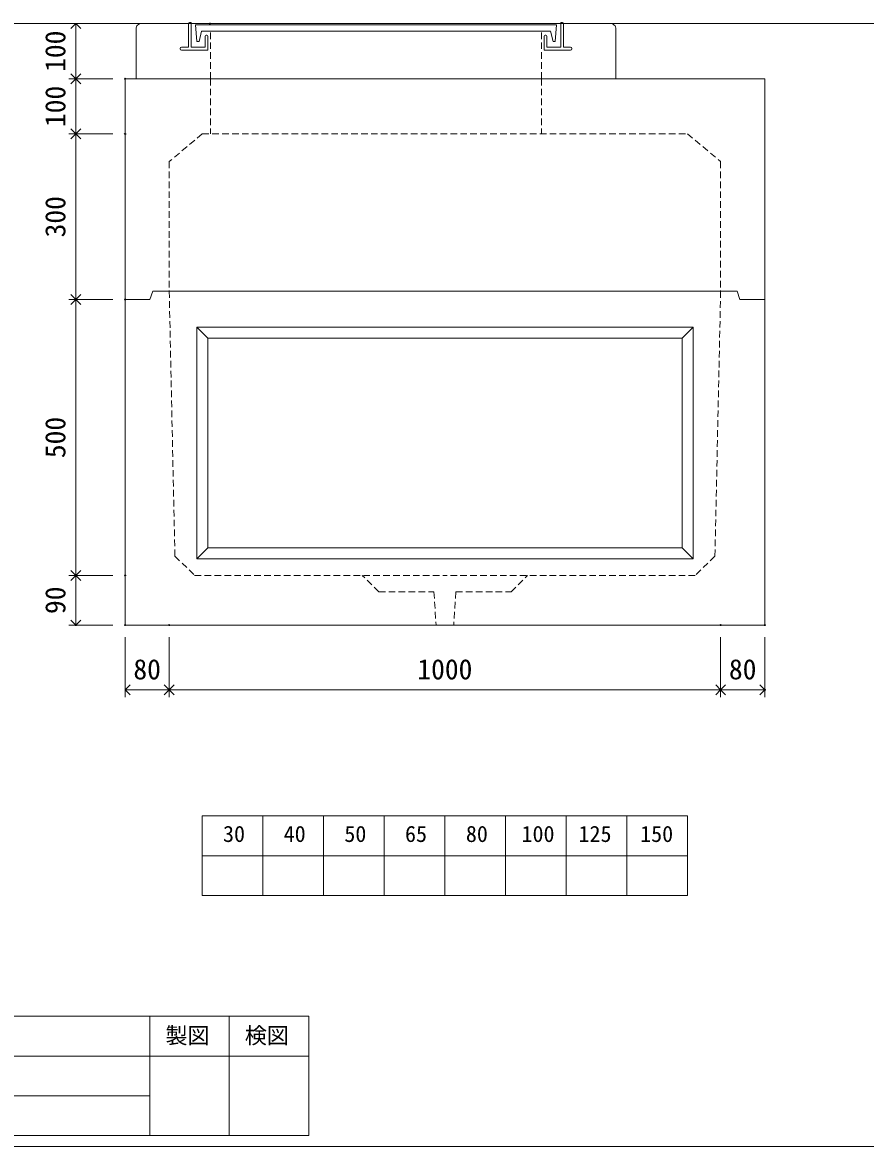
# Model space of a CAD drawing. Units: millimetres, scale not verified. Extents: x -4890 to 18490, y -2334 to 2334.
# Drawn here: x 299 to 1827, y -1941 to 96 of the extents above; entities that cross this region are included whole.
import ezdxf
from ezdxf.enums import TextEntityAlignment as Align

# ---------------------------------------------------------------- set-up
doc = ezdxf.new("R2010")
doc.units = ezdxf.units.MM
doc.header["$LTSCALE"] = 10
doc.header["$PDMODE"] = 32
doc.header["$PDSIZE"] = 2
doc.linetypes.add('DASHED1', pattern=[1.8, 1.2, -0.6])
doc.layers.add('0-1_Defpoints', color=7, linetype='Continuous')
for name, color, linetype, lineweight in [('0-2_waku', 7, 'Continuous', 18), ('0-3_gaikei', 7, 'Continuous', 18), ('0-4_kakure', 7, 'DASHED1', 5), ('0-5_sunpou', 7, 'Continuous', 5), ('0-9_uchigawa', 6, 'Continuous', 18), ('0-B_futa', 3, 'Continuous', 18), ('0-C_GL', 4, 'Continuous', 18), ('0-E_文字１', 7, 'Continuous', 18)]:
    doc.layers.add(name, color=color, linetype=linetype, lineweight=lineweight)
doc.styles.add('ＭＳ ゴシック', font='')
doc.styles.get('ＭＳ ゴシック').set_extended_font_data('MS Gothic')

# ---------------------------------------------------------------- blocks, each defined once
blk = doc.blocks.new('_Open90')
at = {"layer": '0-5_sunpou'}
blk.add_line((0, 0), (-1, 0), dxfattribs=at)
blk.add_lwpolyline([(-0.5, 0.5), (0, 0), (-0.5, -0.5)], dxfattribs=at)
blk = doc.blocks.new('D67')
at = {"layer": '0-1_Defpoints'}
for p in [(1932.32, 1174.36), (2012.32, 1174.36), (2012.32, 1056.94)]:
    blk.add_point(p, dxfattribs=at)
at = {"layer": '0-5_sunpou'}
for p, q in [((1932.32, 1152.36), (1932.32, 1043.94)), ((2012.32, 1152.36), (2012.32, 1043.94)), ((1950.32, 1056.94), (1994.32, 1056.94))]:
    blk.add_line(p, q, dxfattribs=at)
at = {"layer": '0-5_sunpou', "xscale": 18, "yscale": 18, "rotation": 180}
blk.add_blockref('_Open90', (1932.32, 1056.94), dxfattribs=at)
at = {"layer": '0-5_sunpou', "xscale": 18, "yscale": 18}
blk.add_blockref('_Open90', (2012.32, 1056.94), dxfattribs=at)
at = {"layer": '0-5_sunpou', "style": 'ＭＳ ゴシック'}
blk.add_text('80', height=36.66, dxfattribs=at).set_placement((1947.32, 1064.94), align=Align.BOTTOM_LEFT)
blk = doc.blocks.new('D68')
at = {"layer": '0-1_Defpoints'}
for p in [(2012.32, 1174.36), (3012.32, 1174.36), (3012.32, 1056.94)]:
    blk.add_point(p, dxfattribs=at)
at = {"layer": '0-5_sunpou'}
for p, q in [((2012.32, 1152.36), (2012.32, 1043.94)), ((3012.32, 1152.36), (3012.32, 1043.94)), ((2030.32, 1056.94), (2994.32, 1056.94))]:
    blk.add_line(p, q, dxfattribs=at)
at = {"layer": '0-5_sunpou', "xscale": 18, "yscale": 18, "rotation": 180}
blk.add_blockref('_Open90', (2012.32, 1056.94), dxfattribs=at)
at = {"layer": '0-5_sunpou', "xscale": 18, "yscale": 18}
blk.add_blockref('_Open90', (3012.32, 1056.94), dxfattribs=at)
at = {"layer": '0-5_sunpou', "style": 'ＭＳ ゴシック'}
blk.add_text('1000', height=36.66, dxfattribs=at).set_placement((2462.32, 1064.94), align=Align.BOTTOM_LEFT)
blk = doc.blocks.new('D69')
at = {"layer": '0-1_Defpoints'}
for p in [(3012.32, 1174.36), (3092.32, 1174.36), (3092.32, 1056.94)]:
    blk.add_point(p, dxfattribs=at)
at = {"layer": '0-5_sunpou'}
for p, q in [((3012.32, 1152.36), (3012.32, 1043.94)), ((3092.32, 1152.36), (3092.32, 1043.94)), ((3030.32, 1056.94), (3074.32, 1056.94))]:
    blk.add_line(p, q, dxfattribs=at)
at = {"layer": '0-5_sunpou', "xscale": 18, "yscale": 18, "rotation": 180}
blk.add_blockref('_Open90', (3012.32, 1056.94), dxfattribs=at)
at = {"layer": '0-5_sunpou', "xscale": 18, "yscale": 18}
blk.add_blockref('_Open90', (3092.32, 1056.94), dxfattribs=at)
at = {"layer": '0-5_sunpou', "style": 'ＭＳ ゴシック'}
blk.add_text('80', height=36.66, dxfattribs=at).set_placement((3027.32, 1064.94), align=Align.BOTTOM_LEFT)
blk = doc.blocks.new('D47')
at = {"layer": '0-1_Defpoints'}
for p in [(1932.32, 1264.36), (1843, 1174.36), (1932.32, 1174.36)]:
    blk.add_point(p, dxfattribs=at)
at = {"layer": '0-5_sunpou'}
for p, q in [((1910.32, 1264.36), (1830, 1264.36)), ((1843, 1246.36), (1843, 1192.36)), ((1910.32, 1174.36), (1830, 1174.36))]:
    blk.add_line(p, q, dxfattribs=at)
at = {"layer": '0-5_sunpou', "xscale": 18, "yscale": 18}
for p, rotation in [((1843, 1264.36), 90), ((1843, 1174.36), 270)]:
    blk.add_blockref('_Open90', p, dxfattribs=dict(at, rotation=rotation))
at = {"layer": '0-5_sunpou', "style": 'ＭＳ ゴシック'}
blk.add_text('90', height=36.66, rotation=90, dxfattribs=at).set_placement((1835, 1194.36), align=Align.BOTTOM_LEFT)
blk = doc.blocks.new('D48')
at = {"layer": '0-1_Defpoints'}
for p in [(1932.32, 1764.36), (1843, 1264.36), (1932.32, 1264.36)]:
    blk.add_point(p, dxfattribs=at)
at = {"layer": '0-5_sunpou'}
for p, q in [((1910.32, 1764.36), (1830, 1764.36)), ((1843, 1746.36), (1843, 1282.36)), ((1910.32, 1264.36), (1830, 1264.36))]:
    blk.add_line(p, q, dxfattribs=at)
at = {"layer": '0-5_sunpou', "xscale": 18, "yscale": 18}
for p, rotation in [((1843, 1764.36), 90), ((1843, 1264.36), 270)]:
    blk.add_blockref('_Open90', p, dxfattribs=dict(at, rotation=rotation))
at = {"layer": '0-5_sunpou', "style": 'ＭＳ ゴシック'}
blk.add_text('500', height=36.66, rotation=90, dxfattribs=at).set_placement((1835, 1476.86), align=Align.BOTTOM_LEFT)
blk = doc.blocks.new('D49')
at = {"layer": '0-1_Defpoints'}
for p in [(2086.15, 2264.36), (1843, 2164.36), (1932.32, 2164.36)]:
    blk.add_point(p, dxfattribs=at)
at = {"layer": '0-5_sunpou'}
for p, q in [((2064.15, 2264.36), (1830, 2264.36)), ((1843, 2246.36), (1843, 2182.36)), ((1910.32, 2164.36), (1830, 2164.36))]:
    blk.add_line(p, q, dxfattribs=at)
at = {"layer": '0-5_sunpou', "xscale": 18, "yscale": 18}
for p, rotation in [((1843, 2264.36), 90), ((1843, 2164.36), 270)]:
    blk.add_blockref('_Open90', p, dxfattribs=dict(at, rotation=rotation))
at = {"layer": '0-5_sunpou', "style": 'ＭＳ ゴシック'}
blk.add_text('100', height=36.66, rotation=90, dxfattribs=at).set_placement((1835, 2176.86), align=Align.BOTTOM_LEFT)
blk = doc.blocks.new('D50')
at = {"layer": '0-1_Defpoints'}
for p in [(1932.32, 2164.36), (1843, 2064.36), (1932.32, 2064.36)]:
    blk.add_point(p, dxfattribs=at)
at = {"layer": '0-5_sunpou'}
for p, q in [((1910.32, 2164.36), (1830, 2164.36)), ((1843, 2146.36), (1843, 2082.36)), ((1910.32, 2064.36), (1830, 2064.36))]:
    blk.add_line(p, q, dxfattribs=at)
at = {"layer": '0-5_sunpou', "xscale": 18, "yscale": 18}
for p, rotation in [((1843, 2164.36), 90), ((1843, 2064.36), 270)]:
    blk.add_blockref('_Open90', p, dxfattribs=dict(at, rotation=rotation))
at = {"layer": '0-5_sunpou', "style": 'ＭＳ ゴシック'}
blk.add_text('100', height=36.66, rotation=90, dxfattribs=at).set_placement((1835, 2076.86), align=Align.BOTTOM_LEFT)
blk = doc.blocks.new('D51')
at = {"layer": '0-1_Defpoints'}
for p in [(1932.32, 2064.36), (1843, 1764.36), (1932.32, 1764.36)]:
    blk.add_point(p, dxfattribs=at)
at = {"layer": '0-5_sunpou'}
for p, q in [((1910.32, 2064.36), (1830, 2064.36)), ((1843, 2046.36), (1843, 1782.36)), ((1910.32, 1764.36), (1830, 1764.36))]:
    blk.add_line(p, q, dxfattribs=at)
at = {"layer": '0-5_sunpou', "xscale": 18, "yscale": 18}
for p, rotation in [((1843, 2064.36), 90), ((1843, 1764.36), 270)]:
    blk.add_blockref('_Open90', p, dxfattribs=dict(at, rotation=rotation))
at = {"layer": '0-5_sunpou', "style": 'ＭＳ ゴシック'}
blk.add_text('300', height=36.66, rotation=90, dxfattribs=at).set_placement((1835, 1876.86), align=Align.BOTTOM_LEFT)

msp = doc.modelspace()

# ---------------------------------------------------------------- linework, layer by layer
at = {"layer": '0-2_waku'}
for p, q in [((624.4, -1342.13), (624.4, -1486.13)), ((624.4, -1342.13), (624.4, -1486.13)), ((624.4, -1342.13), (624.4, -1486.13)), ((624.4, -1342.13), (624.4, -1486.13)), ((624.4, -1342.13), (1504.4, -1342.13)), ((734.4, -1342.13), (734.4, -1486.13)), ((844.4, -1342.13), (844.4, -1486.13)), ((844.4, -1342.13), (844.4, -1486.13)), ((954.4, -1342.13), (954.4, -1486.13)), ((1064.4, -1342.13), (1064.4, -1486.13)), ((1174.4, -1342.13), (1174.4, -1486.13)), ((1284.4, -1342.13), (1284.4, -1486.13)), ((1394.4, -1342.13), (1394.4, -1486.13)), ((1504.4, -1342.13), (1504.4, -1486.13)), ((624.4, -1414.13), (1504.4, -1414.13)), ((624.4, -1486.13), (1504.4, -1486.13)), ((-1210.32, -1705.13), (817.68, -1705.13)), ((529.68, -1705.13), (529.68, -1921.13)), ((529.68, -1705.13), (529.68, -1921.13)), ((673.68, -1705.13), (673.68, -1921.13)), ((817.68, -1705.13), (817.68, -1921.13)), ((-1210.32, -1777.13), (817.68, -1777.13)), ((-1210.32, -1849.13), (529.68, -1849.13)), ((-1210.32, -1921.13), (817.68, -1921.13)), ((-1230.32, -1941.13), (4889.68, -1941.13)), ((-1230.32, -1941.13), (4889.68, -1941.13))]:
    msp.add_line(p, q, dxfattribs=at)
at = {"layer": '0-3_gaikei'}
for p, q in [((504.68, -6.13), (504.68, 83.87)), ((514.68, 93.87), (599.68, 93.87)), ((1279.68, 93.87), (1364.68, 93.87)), ((1374.68, -6.13), (1374.68, 83.87)), ((484.68, -6.13), (484.68, -996.13)), ((484.68, -6.13), (1644.68, -6.13)), ((504.68, -6.13), (614.68, -6.13)), ((504.68, -6.13), (614.68, -6.13)), ((504.68, -6.13), (614.68, -6.13)), ((504.68, -6.13), (614.68, -6.13)), ((504.68, -6.13), (614.68, -6.13)), ((504.68, -6.13), (614.68, -6.13)), ((539.68, -6.13), (1339.68, -6.13)), ((539.68, -6.13), (1339.68, -6.13)), ((539.68, -6.13), (1339.68, -6.13)), ((539.68, -6.13), (1339.68, -6.13)), ((1374.68, -6.13), (1264.68, -6.13)), ((1374.68, -6.13), (1264.68, -6.13)), ((1374.68, -6.13), (1264.68, -6.13)), ((1374.68, -6.13), (1264.68, -6.13)), ((1374.68, -6.13), (1264.68, -6.13)), ((1374.68, -6.13), (1264.68, -6.13)), ((1374.68, -6.13), (1264.68, -6.13)), ((1374.68, -6.13), (1264.68, -6.13)), ((1644.68, -6.13), (1644.68, -996.13)), ((509.68, -406.13), (484.68, -406.13)), ((509.68, -406.13), (484.68, -406.13)), ((529.68, -406.13), (484.68, -406.13)), ((484.68, -406.13), (484.68, -996.13)), ((534.68, -391.13), (529.68, -406.13)), ((1064.68, -391.13), (534.68, -391.13)), ((1594.68, -391.13), (1064.68, -391.13)), ((1594.68, -391.13), (1064.68, -391.13)), ((1594.68, -391.13), (1599.68, -406.13)), ((1644.68, -406.13), (1599.68, -406.13)), ((1619.68, -406.13), (1644.68, -406.13)), ((1619.68, -406.13), (1644.68, -406.13))]:
    msp.add_line(p, q, dxfattribs=at)
msp.add_lwpolyline([(484.68, -996.13), (1644.68, -996.13), (1644.68, -406.13)], dxfattribs=at)
for centre, radius, start, end in [((514.1, 84.45), 9.44, 86.47383, 183.52617), ((1365.02, 84.2), 9.68, 358.04251, 91.95749)]:
    msp.add_arc(centre, radius, start, end, dxfattribs=at)
at = {"layer": '0-4_kakure'}
for p, q in [((639.68, -6.13), (639.68, 80.37)), ((1239.68, -6.13), (1239.68, 80.37)), ((639.68, -6.13), (639.68, -106.13)), ((1239.68, -6.13), (1239.68, -106.13)), ((624.68, -106.13), (564.68, -156.13)), ((624.68, -106.13), (1504.68, -106.13)), ((1504.68, -106.13), (1564.68, -156.13)), ((564.68, -156.13), (564.68, -391.13)), ((1564.68, -156.13), (1564.68, -391.13)), ((575.01, -871.13), (564.68, -391.13)), ((1564.68, -391.13), (1554.36, -871.13)), ((575.01, -871.13), (610.77, -906.13)), ((1554.36, -871.13), (1518.6, -906.13)), ((610.77, -906.13), (1064.68, -906.13)), ((944.68, -936.13), (914.68, -906.13)), ((1518.6, -906.13), (1064.68, -906.13)), ((1184.68, -936.13), (1214.68, -906.13)), ((944.68, -936.13), (1044.68, -936.13)), ((1044.68, -936.13), (1048.68, -996.13)), ((1084.68, -936.13), (1080.68, -996.13)), ((1084.68, -936.13), (1184.68, -936.13))]:
    msp.add_line(p, q, dxfattribs=at)
at = {"layer": '0-9_uchigawa'}
for p, q in [((614.68, -456.13), (1064.68, -456.13)), ((614.68, -876.13), (614.68, -456.13)), ((614.68, -456.13), (634.68, -476.13)), ((614.68, -456.13), (1064.68, -456.13)), ((614.68, -876.13), (614.68, -456.13)), ((614.68, -456.13), (634.68, -476.13)), ((1064.68, -456.13), (1514.68, -456.13)), ((1064.68, -456.13), (1514.68, -456.13)), ((1514.68, -876.13), (1514.68, -456.13)), ((1514.68, -876.13), (1514.68, -456.13)), ((634.68, -476.13), (1064.68, -476.13)), ((634.68, -856.13), (634.68, -476.13)), ((634.68, -476.13), (1064.68, -476.13)), ((634.68, -856.13), (634.68, -476.13)), ((1494.68, -856.13), (1494.68, -476.13)), ((1494.68, -856.13), (1494.68, -476.13)), ((614.68, -876.13), (634.68, -856.13)), ((614.68, -876.13), (634.68, -856.13)), ((634.68, -856.13), (1494.68, -856.13)), ((1514.68, -876.13), (1494.68, -856.13)), ((1514.68, -876.13), (1494.68, -856.13)), ((614.68, -876.13), (1514.68, -876.13))]:
    msp.add_line(p, q, dxfattribs=at)
msp.add_lwpolyline([(1064.68, -476.13), (1494.68, -476.13), (1514.68, -456.13)], dxfattribs=at)
msp.add_lwpolyline([(1064.68, -476.13), (1494.68, -476.13), (1514.68, -456.13)], dxfattribs=at)
at = {"layer": '0-B_futa'}
for p, q in [((599.68, 93.87), (599.68, 50.87)), ((601.68, 95.87), (604.68, 95.87)), ((604.68, 95.87), (604.68, 50.87)), ((612.5, 91.37), (1266.83, 91.37)), ((612.5, 91.37), (614.99, 61.37)), ((1266.83, 91.37), (1264.58, 61.37)), ((1274.68, 95.87), (1274.68, 50.87)), ((1274.68, 95.87), (1277.68, 95.87)), ((1279.68, 93.87), (1279.68, 50.87)), ((614.99, 61.37), (618.7, 61.37)), ((623.01, 80.37), (618.7, 61.37)), ((623.01, 80.37), (1256.35, 80.37)), ((629.68, 70.87), (629.68, 50.87)), ((631.68, 72.87), (632.68, 72.87)), ((634.68, 70.87), (634.68, 45.87)), ((1244.68, 70.87), (1244.68, 45.87)), ((1247.68, 72.87), (1246.68, 72.87)), ((1249.68, 70.87), (1249.68, 50.87)), ((1256.35, 80.37), (1260.67, 61.37)), ((1264.58, 61.37), (1260.67, 61.37)), ((584.68, 48.87), (584.68, 47.87)), ((586.68, 50.87), (599.68, 50.87)), ((634.68, 45.87), (586.68, 45.87)), ((604.68, 50.87), (629.68, 50.87)), ((1244.68, 45.87), (1292.68, 45.87)), ((1274.68, 50.87), (1249.68, 50.87)), ((1292.68, 50.87), (1279.68, 50.87)), ((1294.68, 48.87), (1294.68, 47.87))]:
    msp.add_line(p, q, dxfattribs=at)
for centre, start, end in [((601.68, 93.87), 90, 180), ((1277.68, 93.87), 0, 90), ((631.68, 70.87), 90, 180), ((632.68, 70.87), 0, 90), ((1246.68, 70.87), 90, 180), ((1247.68, 70.87), 0, 90), ((586.68, 48.87), 90, 180), ((586.68, 47.87), 180, 270), ((1292.68, 48.87), 0, 90), ((1292.68, 47.87), 270, 0)]:
    msp.add_arc(centre, 2, start, end, dxfattribs=at)
at = {"layer": '0-C_GL'}
msp.add_line((-1230.32, 93.87), (4889.68, 93.87), dxfattribs=at)
msp.add_line((-1230.32, 93.87), (4889.68, 93.87), dxfattribs=at)

# ---------------------------------------------------------------- block references
at = {"layer": '0-5_sunpou'}
for name in ['D49', 'D50', 'D51', 'D48', 'D47', 'D67', 'D68', 'D69']:
    msp.add_blockref(name, (-1447.63, -2170.5), dxfattribs=at)

# ---------------------------------------------------------------- texts
at = {"layer": '0-E_文字１', "style": 'ＭＳ ゴシック'}
for s, p in [('30', (662.25, -1398.03)), ('40', (772.25, -1398.03)), ('50', (882.25, -1398.03)), ('65', (992.25, -1398.03)), ('80', (1102.66, -1398.03)), ('100', (1203.53, -1398.03)), ('125', (1306.92, -1398.03)), ('150', (1418.68, -1398.03)), ('製図', (557.75, -1763.38)), ('検図', (701.75, -1763.38))]:
    msp.add_text(s, height=29.33, dxfattribs=at).set_placement(p, align=Align.BOTTOM_LEFT)

doc.saveas('drawing.dxf')
